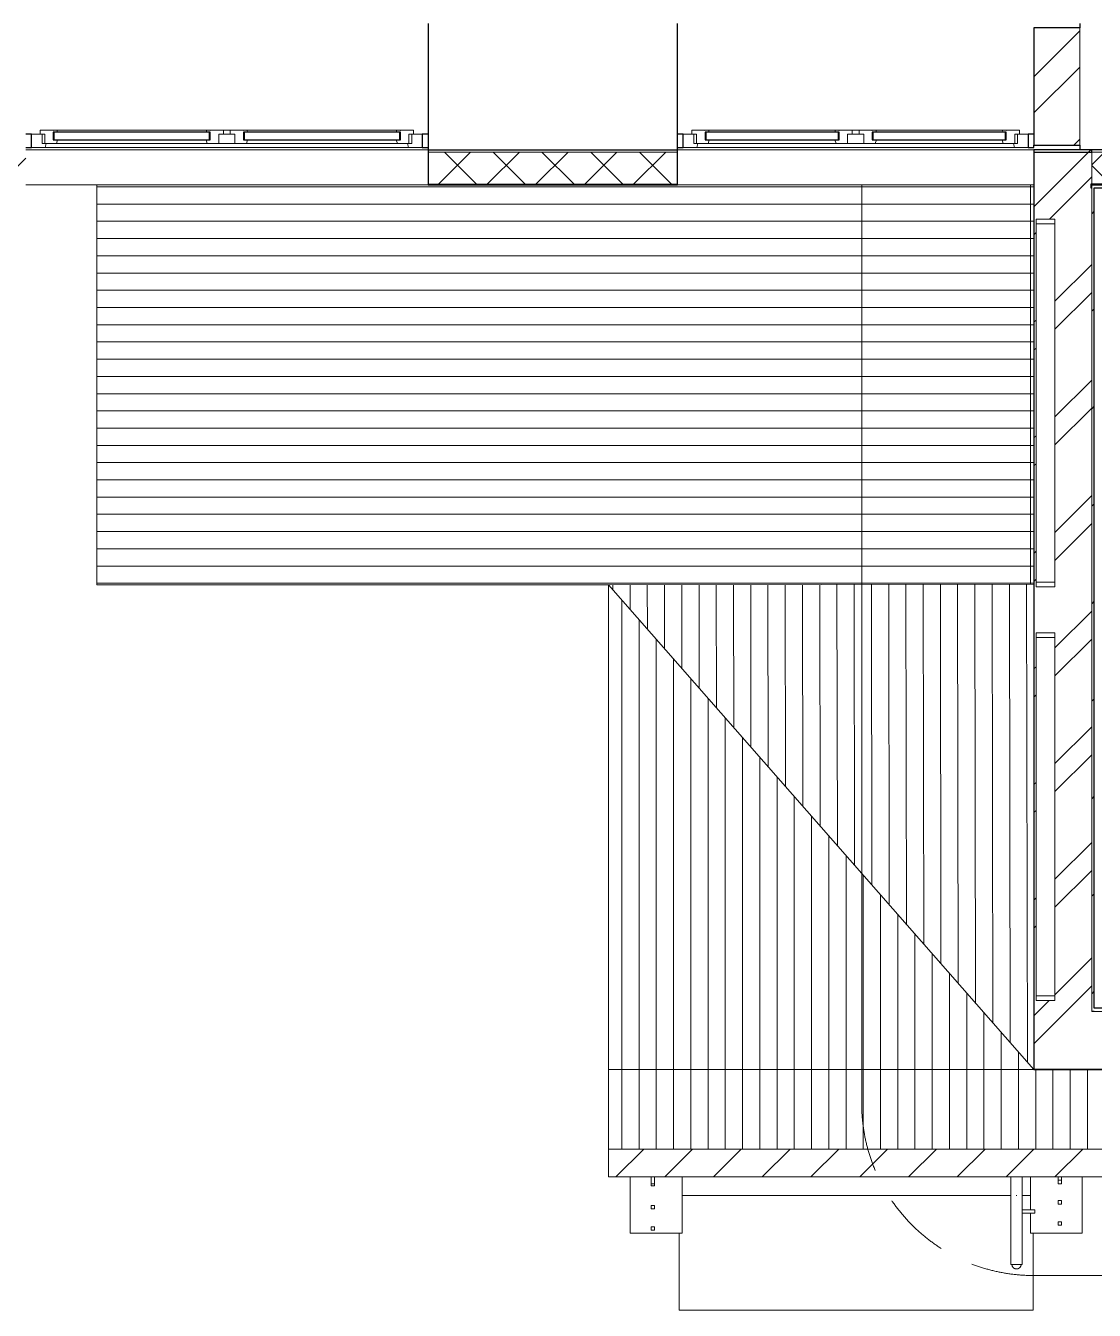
# Model space of a CAD drawing. Header units: millimetres. Extents: x -259809 to 472825, y -397243 to 31861.
# Drawn here: x -12891 to -8243, y -342832 to -337242 of the extents above; entities that cross this region are included whole.
import ezdxf

# ---------------------------------------------------------------- set-up
doc = ezdxf.new("R2010")
doc.units = ezdxf.units.MM
doc.linetypes.add('ADSK_Сверху', pattern=[450, 300, -150])
for name, color, linetype, lineweight in [('_ Окна', 252, 'Continuous', 30), ('Витраж', 252, 'Continuous', 9), ('Крыша', 252, 'Continuous', 9), ('Крыша штриховка', 252, 'Continuous', 9), ('Лестницы', 252, 'Continuous', 9), ('Линии', 7, 'Continuous', 9), ('Ограждение', 252, 'Continuous', 9), ('Окна', 252, 'Continuous', 9), ('Перекрытие', 252, 'Continuous', 18), ('Стены внутренние', 252, 'Continuous', 18), ('Стены наружные', 252, 'Continuous', 18), ('Стены штриховка', 7, 'Continuous', 9)]:
    doc.layers.add(name, color=color, linetype=linetype, lineweight=lineweight)

# ---------------------------------------------------------------- blocks, each defined once
blk = doc.blocks.new('1 этаж')
at = {"layer": '_ Окна', "color": 251, "lineweight": 18, "true_color": 0x636466}
for p, q in [((-12771.8, 14989.7), (-12827.8, 14989.7)), ((-12827.8, 14989.7), (-12827.8, 14972.7)), ((-12770.8, 14988.7), (-12771.8, 14989.7)), ((-12769.8, 14989.7), (-12770.8, 14988.7)), ((-12755.2, 14989.7), (-12769.8, 14989.7)), ((-12752.8, 14980.7), (-12755.2, 14989.7)), ((-12103.4, 14989.7), (-12105.8, 14980.7)), ((-12088.8, 14989.7), (-12103.4, 14989.7)), ((-12087.8, 14988.7), (-12088.8, 14989.7)), ((-12086.8, 14989.7), (-12087.8, 14988.7)), ((-12030.8, 14989.7), (-12086.8, 14989.7)), ((-12030.8, 14972.7), (-12030.8, 14989.7)), ((-11944.8, 14989.7), (-12000.8, 14989.7)), ((-12000.8, 14989.7), (-12000.8, 14972.7)), ((-11943.8, 14988.7), (-11944.8, 14989.7)), ((-11942.8, 14989.7), (-11943.8, 14988.7)), ((-11928.2, 14989.7), (-11942.8, 14989.7)), ((-11925.8, 14980.7), (-11928.2, 14989.7)), ((-11276.4, 14989.7), (-11278.8, 14980.7)), ((-11261.8, 14989.7), (-11276.4, 14989.7)), ((-11260.8, 14988.7), (-11261.8, 14989.7)), ((-11259.8, 14989.7), (-11260.8, 14988.7)), ((-11203.8, 14989.7), (-11259.8, 14989.7)), ((-11203.8, 14972.7), (-11203.8, 14989.7)), ((-9936.8, 14989.7), (-9992.8, 14989.7)), ((-9992.8, 14989.7), (-9992.8, 14972.7)), ((-9935.8, 14988.7), (-9936.8, 14989.7)), ((-9934.8, 14989.7), (-9935.8, 14988.7)), ((-9920.2, 14989.7), (-9934.8, 14989.7)), ((-9917.8, 14980.7), (-9920.2, 14989.7)), ((-9368.4, 14989.7), (-9370.8, 14980.7)), ((-9353.8, 14989.7), (-9368.4, 14989.7)), ((-9352.8, 14988.7), (-9353.8, 14989.7)), ((-9351.8, 14989.7), (-9352.8, 14988.7)), ((-9295.8, 14989.7), (-9351.8, 14989.7)), ((-9295.8, 14972.7), (-9295.8, 14989.7)), ((-9209.8, 14989.7), (-9265.8, 14989.7)), ((-9265.8, 14989.7), (-9265.8, 14972.7)), ((-9208.8, 14988.7), (-9209.8, 14989.7)), ((-9207.8, 14989.7), (-9208.8, 14988.7)), ((-9193.2, 14989.7), (-9207.8, 14989.7)), ((-9190.8, 14980.7), (-9193.2, 14989.7)), ((-8641.4, 14989.7), (-8643.8, 14980.7)), ((-8626.8, 14989.7), (-8641.4, 14989.7)), ((-8625.8, 14988.7), (-8626.8, 14989.7)), ((-8624.8, 14989.7), (-8625.8, 14988.7)), ((-8568.8, 14989.7), (-8624.8, 14989.7)), ((-8568.8, 14972.7), (-8568.8, 14989.7)), ((-12827.8, 14972.7), (-12865.8, 14972.7)), ((-12865.8, 14972.7), (-12865.8, 14914.7)), ((-12827.8, 14972.7), (-12807.8, 14972.7)), ((-12819.8, 14931.7), (-12819.8, 14972.7)), ((-12807.8, 14931.7), (-12819.8, 14931.7)), ((-12807.8, 14972.7), (-12807.8, 14931.7)), ((-12807.8, 14931.7), (-12757.4, 14931.7)), ((-12806.4, 14914.7), (-12801.8, 14931.7)), ((-12770.8, 14948.7), (-12770.8, 14980.7)), ((-12770.8, 14980.7), (-12752.8, 14980.7)), ((-12752.8, 14948.7), (-12770.8, 14948.7)), ((-12757.4, 14931.7), (-12752.8, 14948.7)), ((-12105.8, 14980.7), (-12087.8, 14980.7)), ((-12087.8, 14948.7), (-12105.8, 14948.7)), ((-12105.8, 14948.7), (-12101.2, 14931.7)), ((-12101.2, 14931.7), (-12050.8, 14931.7)), ((-12087.8, 14980.7), (-12087.8, 14948.7)), ((-12050.8, 14931.7), (-12050.8, 14972.7)), ((-12050.8, 14972.7), (-12030.8, 14972.7)), ((-12000.8, 14972.7), (-11980.8, 14972.7)), ((-11980.8, 14972.7), (-11980.8, 14931.7)), ((-11980.8, 14931.7), (-11930.4, 14931.7)), ((-11943.8, 14948.7), (-11943.8, 14980.7)), ((-11943.8, 14980.7), (-11925.8, 14980.7)), ((-11925.8, 14948.7), (-11943.8, 14948.7)), ((-11930.4, 14931.7), (-11925.8, 14948.7)), ((-11278.8, 14980.7), (-11260.8, 14980.7)), ((-11260.8, 14948.7), (-11278.8, 14948.7)), ((-11278.8, 14948.7), (-11274.2, 14931.7)), ((-11274.2, 14931.7), (-11223.8, 14931.7)), ((-11260.8, 14980.7), (-11260.8, 14948.7)), ((-11229.8, 14931.7), (-11225.2, 14914.7)), ((-11223.8, 14931.7), (-11223.8, 14972.7)), ((-11223.8, 14972.7), (-11203.8, 14972.7)), ((-11211.8, 14931.7), (-11223.8, 14931.7)), ((-11211.8, 14972.7), (-11211.8, 14931.7)), ((-11165.8, 14972.7), (-11203.8, 14972.7)), ((-11165.8, 14914.7), (-11165.8, 14972.7)), ((-9992.8, 14972.7), (-10030.8, 14972.7)), ((-10030.8, 14972.7), (-10030.8, 14914.7)), ((-9992.8, 14972.7), (-9972.8, 14972.7)), ((-9984.8, 14931.7), (-9984.8, 14972.7)), ((-9972.8, 14931.7), (-9984.8, 14931.7)), ((-9972.8, 14972.7), (-9972.8, 14931.7)), ((-9972.8, 14931.7), (-9922.4, 14931.7)), ((-9971.4, 14914.7), (-9966.8, 14931.7)), ((-9935.8, 14948.7), (-9935.8, 14980.7)), ((-9935.8, 14980.7), (-9917.8, 14980.7)), ((-9917.8, 14948.7), (-9935.8, 14948.7)), ((-9922.4, 14931.7), (-9917.8, 14948.7)), ((-9370.8, 14980.7), (-9352.8, 14980.7)), ((-9352.8, 14948.7), (-9370.8, 14948.7)), ((-9370.8, 14948.7), (-9366.2, 14931.7)), ((-9366.2, 14931.7), (-9315.8, 14931.7)), ((-9352.8, 14980.7), (-9352.8, 14948.7)), ((-9315.8, 14931.7), (-9315.8, 14972.7)), ((-9315.8, 14972.7), (-9295.8, 14972.7)), ((-9265.8, 14972.7), (-9245.8, 14972.7)), ((-9245.8, 14972.7), (-9245.8, 14931.7)), ((-9245.8, 14931.7), (-9195.4, 14931.7)), ((-9208.8, 14948.7), (-9208.8, 14980.7)), ((-9208.8, 14980.7), (-9190.8, 14980.7)), ((-9190.8, 14948.7), (-9208.8, 14948.7)), ((-9195.4, 14931.7), (-9190.8, 14948.7)), ((-8643.8, 14980.7), (-8625.8, 14980.7)), ((-8625.8, 14948.7), (-8643.8, 14948.7)), ((-8643.8, 14948.7), (-8639.2, 14931.7)), ((-8639.2, 14931.7), (-8588.8, 14931.7)), ((-8625.8, 14980.7), (-8625.8, 14948.7)), ((-8594.8, 14931.7), (-8590.2, 14914.7)), ((-8588.8, 14931.7), (-8588.8, 14972.7)), ((-8588.8, 14972.7), (-8568.8, 14972.7)), ((-8576.8, 14931.7), (-8588.8, 14931.7)), ((-8576.8, 14972.7), (-8576.8, 14931.7)), ((-8530.8, 14972.7), (-8568.8, 14972.7)), ((-8530.8, 14914.7), (-8530.8, 14972.7)), ((-12865.8, 14914.7), (-12806.4, 14914.7)), ((-11225.2, 14914.7), (-11165.8, 14914.7)), ((-10030.8, 14914.7), (-9971.4, 14914.7)), ((-8590.2, 14914.7), (-8530.8, 14914.7))]:
    blk.add_line(p, q, dxfattribs=at)
at = {"layer": '_ Окна', "color": 251, "true_color": 0x636466}
for p, q in [((-12865.8, 14972.7), (-12890.8, 14972.7)), ((-12865.8, 14914.7), (-12865.8, 14972.7)), ((-12767.8, 14980.7), (-12770.8, 14980.7)), ((-12770.8, 14980.7), (-12770.8, 14948.7)), ((-12770.8, 14948.7), (-12767.8, 14948.7)), ((-12090.8, 14980.7), (-12767.8, 14980.7)), ((-12767.8, 14980.7), (-12767.8, 14948.7)), ((-12767.8, 14948.7), (-12767.8, 14980.7)), ((-12767.8, 14948.7), (-12090.8, 14948.7)), ((-12090.8, 14948.7), (-12090.8, 14980.7)), ((-12090.8, 14980.7), (-12090.8, 14948.7)), ((-12087.8, 14980.7), (-12090.8, 14980.7)), ((-12090.8, 14948.7), (-12087.8, 14948.7)), ((-12087.8, 14948.7), (-12087.8, 14980.7)), ((-11940.8, 14980.7), (-11943.8, 14980.7)), ((-11943.8, 14980.7), (-11943.8, 14948.7)), ((-11943.8, 14948.7), (-11940.8, 14948.7)), ((-11263.8, 14980.7), (-11940.8, 14980.7)), ((-11940.8, 14980.7), (-11940.8, 14948.7)), ((-11940.8, 14948.7), (-11940.8, 14980.7)), ((-11940.8, 14948.7), (-11263.8, 14948.7)), ((-11263.8, 14948.7), (-11263.8, 14980.7)), ((-11263.8, 14980.7), (-11263.8, 14948.7)), ((-11260.8, 14980.7), (-11263.8, 14980.7)), ((-11263.8, 14948.7), (-11260.8, 14948.7)), ((-11260.8, 14948.7), (-11260.8, 14980.7)), ((-11140.8, 14972.7), (-11165.8, 14972.7)), ((-11165.8, 14972.7), (-11165.8, 14914.7)), ((-10030.8, 14972.7), (-10055.8, 14972.7)), ((-10030.8, 14914.7), (-10030.8, 14972.7)), ((-9932.8, 14980.7), (-9935.8, 14980.7)), ((-9935.8, 14980.7), (-9935.8, 14948.7)), ((-9935.8, 14948.7), (-9932.8, 14948.7)), ((-9355.8, 14980.7), (-9932.8, 14980.7)), ((-9932.8, 14980.7), (-9932.8, 14948.7)), ((-9932.8, 14948.7), (-9932.8, 14980.7)), ((-9932.8, 14948.7), (-9355.8, 14948.7)), ((-9355.8, 14948.7), (-9355.8, 14980.7)), ((-9355.8, 14980.7), (-9355.8, 14948.7)), ((-9352.8, 14980.7), (-9355.8, 14980.7)), ((-9355.8, 14948.7), (-9352.8, 14948.7)), ((-9352.8, 14948.7), (-9352.8, 14980.7)), ((-9205.8, 14980.7), (-9208.8, 14980.7)), ((-9208.8, 14980.7), (-9208.8, 14948.7)), ((-9208.8, 14948.7), (-9205.8, 14948.7)), ((-8628.8, 14980.7), (-9205.8, 14980.7)), ((-9205.8, 14980.7), (-9205.8, 14948.7)), ((-9205.8, 14948.7), (-9205.8, 14980.7)), ((-9205.8, 14948.7), (-8628.8, 14948.7)), ((-8628.8, 14948.7), (-8628.8, 14980.7)), ((-8628.8, 14980.7), (-8628.8, 14948.7)), ((-8625.8, 14980.7), (-8628.8, 14980.7)), ((-8628.8, 14948.7), (-8625.8, 14948.7)), ((-8625.8, 14948.7), (-8625.8, 14980.7)), ((-8505.8, 14972.7), (-8530.8, 14972.7)), ((-8530.8, 14972.7), (-8530.8, 14914.7)), ((-12890.8, 14914.7), (-12865.8, 14914.7)), ((-11165.8, 14914.7), (-11140.8, 14914.7)), ((-10055.8, 14914.7), (-10030.8, 14914.7)), ((-8530.8, 14914.7), (-8505.8, 14914.7)), ((-8505.8, 14914.7), (-8505.8, 14924.7))]:
    blk.add_line(p, q, dxfattribs=at)
at = {"layer": 'Витраж', "color": 251, "lineweight": 18, "true_color": 0x636466}
for p, q in [((-10155.5, 10435.5), (-10170.5, 10435.5)), ((-10170.5, 10435.5), (-10170.5, 10405.5)), ((-10170.5, 10405.5), (-10155.5, 10405.5)), ((-10155.5, 10405.5), (-10155.5, 10435.5)), ((-8385.5, 10435.5), (-8400.5, 10435.5)), ((-8400.5, 10435.5), (-8400.5, 10421.1)), ((-8385.5, 10421.1), (-8400.5, 10421.1)), ((-8400.5, 10421.1), (-8400.5, 10405.5)), ((-8400.5, 10421.1), (-8385.5, 10421.1)), ((-8400.5, 10405.5), (-8385.5, 10405.5)), ((-8385.5, 10421.1), (-8385.5, 10435.5)), ((-8385.5, 10405.5), (-8385.5, 10421.1)), ((-8385.5, 10239.7), (-8400.5, 10239.7)), ((-8400.5, 10239.7), (-8400.5, 10224.7)), ((-8385.5, 10224.7), (-8385.5, 10239.7)), ((-10155.5, 10218.2), (-10170.5, 10218.2)), ((-10170.5, 10218.2), (-10170.5, 10203.2)), ((-10170.5, 10203.2), (-10155.5, 10203.2)), ((-10155.5, 10203.2), (-10155.5, 10218.2)), ((-8400.5, 10224.7), (-8385.5, 10224.7))]:
    blk.add_line(p, q, dxfattribs=at)
at = {"layer": 'Витраж', "color": 251, "lineweight": 18, "true_color": 0x636466, "extrusion": (0, 0, -1)}
for p, q in [((-10155.5, 10405.5), (-10170.5, 10405.5)), ((-10170.5, 10405.5), (-10170.5, 10395.7)), ((-10155.5, 10395.7), (-10155.5, 10405.5)), ((-10170.5, 10395.7), (-10155.5, 10395.7)), ((-10155.5, 10310.7), (-10170.5, 10310.7)), ((-10170.5, 10310.7), (-10170.5, 10295.7)), ((-10170.5, 10295.7), (-10155.5, 10295.7)), ((-10155.5, 10295.7), (-10155.5, 10310.7)), ((-8385.5, 10332.2), (-8400.5, 10332.2)), ((-8400.5, 10332.2), (-8400.5, 10317.2)), ((-8400.5, 10317.2), (-8385.5, 10317.2)), ((-8385.5, 10317.2), (-8385.5, 10332.2))]:
    blk.add_line(p, q, dxfattribs=at)
at = {"layer": 'Крыша', "color": 251, "true_color": 0x636466}
for p, q in [((-12581.8, 14751.7), (-8505.8, 14751.7)), ((-12581.8, 13011.7), (-12581.8, 14751.7)), ((-10355.8, 13011.7), (-12581.8, 13011.7)), ((-10355.8, 13011.7), (-8505.8, 13014.7)), ((-10355.8, 13011.7), (-8505.8, 10902.7)), ((-10355.8, 10556.6), (-10355.8, 13011.7)), ((-8505.8, 10902.7), (-10355.8, 10902.7))]:
    blk.add_line(p, q, dxfattribs=at)
at = {"layer": 'Крыша', "color": 251, "lineweight": 18, "true_color": 0x636466}
for p, q in [((-10355.8, 10556.6), (-10355.8, 10435.5)), ((-8195.8, 10556.6), (-10355.8, 10556.6)), ((-10355.8, 10435.5), (-8195.8, 10435.5))]:
    blk.add_line(p, q, dxfattribs=at)
at = {"layer": 'Крыша', "color": 251, "linetype": 'Continuous', "true_color": 0x636466}
for p, q in [((-10323.6, 10435.5), (-10202.5, 10556.6)), ((-10111.5, 10435.5), (-9990.4, 10556.6)), ((-9899.4, 10435.5), (-9778.2, 10556.6)), ((-9687.2, 10435.5), (-9566.1, 10556.6)), ((-9475.1, 10435.5), (-9354, 10556.6)), ((-9263, 10435.5), (-9141.9, 10556.6)), ((-9050.9, 10435.5), (-8929.7, 10556.6)), ((-8838.7, 10435.5), (-8717.6, 10556.6)), ((-8626.6, 10435.5), (-8505.5, 10556.6)), ((-8414.5, 10435.5), (-8293.3, 10556.6))]:
    blk.add_line(p, q, dxfattribs=at)
at = {"layer": 'Крыша штриховка', "color": 251, "linetype": 'Continuous', "true_color": 0x636466}
for p, q in [((-12581.8, 14743.4), (-8505.8, 14743.4)), ((-12581.8, 14668.4), (-8505.8, 14668.4)), ((-12581.8, 14593.4), (-8505.8, 14593.4)), ((-12581.8, 14518.4), (-8505.8, 14518.4)), ((-12581.8, 14443.4), (-8505.8, 14443.4)), ((-12581.8, 14368.4), (-8505.8, 14368.4)), ((-12581.8, 14293.4), (-8505.8, 14293.4)), ((-12581.8, 14218.4), (-8505.8, 14218.4)), ((-12581.8, 14143.4), (-8505.8, 14143.4)), ((-12581.8, 14068.4), (-8505.8, 14068.4)), ((-12581.8, 13993.4), (-8505.8, 13993.4)), ((-12581.8, 13918.4), (-8505.8, 13918.4)), ((-12581.8, 13843.4), (-8505.8, 13843.4)), ((-12581.8, 13768.4), (-8505.8, 13768.4)), ((-12581.8, 13693.4), (-8505.8, 13693.4)), ((-12581.8, 13618.4), (-8505.8, 13618.4)), ((-12581.8, 13543.4), (-8505.8, 13543.4)), ((-12581.8, 13468.4), (-8505.8, 13468.4)), ((-12581.8, 13393.4), (-8505.8, 13393.4)), ((-12581.8, 13318.4), (-8505.8, 13318.4)), ((-12581.8, 13243.4), (-8505.8, 13243.4)), ((-12581.8, 13168.4), (-8505.8, 13168.4)), ((-12581.8, 13093.4), (-8505.8, 13093.4)), ((-12581.8, 13018.4), (-8505.8, 13018.4)), ((-10337.2, 13011.7), (-10337.2, 12990.5)), ((-10262.2, 13011.8), (-10262.1, 12904.8)), ((-10187.2, 13012), (-10186.9, 12819.2)), ((-10112.2, 13012.1), (-10111.8, 12733.5)), ((-10037.2, 13012.2), (-10036.7, 12647.9)), ((-9962.2, 13012.3), (-9961.5, 12562.2)), ((-9887.2, 13012.4), (-9886.4, 12476.5)), ((-9812.2, 13012.6), (-9811.2, 12390.9)), ((-9737.2, 13012.7), (-9736.1, 12305.2)), ((-9662.2, 13012.8), (-9661, 12219.6)), ((-9587.2, 13012.9), (-9585.8, 12133.9)), ((-9512.2, 13013.1), (-9510.7, 12048.2)), ((-9437.2, 13013.2), (-9435.5, 11962.6)), ((-9362.2, 13013.3), (-9360.4, 11876.9)), ((-9287.2, 13013.4), (-9285.3, 11791.3)), ((-9212.2, 13013.5), (-9210.1, 11705.6)), ((-9137.2, 13013.7), (-9135, 11620)), ((-9062.2, 13013.8), (-9059.8, 11534.3)), ((-8987.2, 13013.9), (-8984.7, 11448.6)), ((-8912.2, 13014), (-8909.6, 11363)), ((-8837.2, 13014.1), (-8834.4, 11277.3)), ((-8762.2, 13014.3), (-8759.3, 11191.7)), ((-8687.2, 13014.4), (-8684.1, 11106)), ((-8612.2, 13014.5), (-8609, 11020.3)), ((-8537.2, 13014.6), (-8533.9, 10934.7)), ((-10297.8, 12945.5), (-10297.8, 10902.7)), ((-10222.8, 12860), (-10222.8, 10902.7)), ((-10147.8, 12774.5), (-10147.8, 10902.7)), ((-10072.8, 12689), (-10072.8, 10902.7)), ((-9997.8, 12603.5), (-9997.8, 10902.7)), ((-9922.8, 12518), (-9922.8, 10902.7)), ((-9847.8, 12432.5), (-9847.8, 10902.7)), ((-9772.8, 12347), (-9772.8, 10902.7)), ((-9697.8, 12261.5), (-9697.8, 10902.7)), ((-9622.8, 12176), (-9622.8, 10902.7)), ((-9547.8, 12090.5), (-9547.8, 10902.7)), ((-9472.8, 12005), (-9472.8, 10902.7)), ((-9397.8, 11919.5), (-9397.8, 10902.7)), ((-9322.8, 11834), (-9322.8, 10902.7)), ((-9247.8, 11748.5), (-9247.8, 10902.7)), ((-9172.8, 11663), (-9172.8, 10902.7)), ((-9097.8, 11577.5), (-9097.8, 10902.7)), ((-9022.8, 11492), (-9022.8, 10902.7)), ((-8947.8, 11406.5), (-8947.8, 10902.7)), ((-8872.8, 11321), (-8872.8, 10902.7)), ((-8797.8, 11235.5), (-8797.8, 10902.7)), ((-8722.8, 11150), (-8722.8, 10902.7)), ((-8647.8, 11064.5), (-8647.8, 10902.7)), ((-8572.8, 10979), (-8572.8, 10902.7)), ((-10297.8, 10902.7), (-10297.8, 10556.6)), ((-10222.8, 10902.7), (-10222.8, 10556.6)), ((-10147.8, 10902.7), (-10147.8, 10556.6)), ((-10072.8, 10902.7), (-10072.8, 10556.6)), ((-9997.8, 10902.7), (-9997.8, 10556.6)), ((-9922.8, 10902.7), (-9922.8, 10556.6)), ((-9847.8, 10902.7), (-9847.8, 10556.6)), ((-9772.8, 10902.7), (-9772.8, 10556.6)), ((-9697.8, 10902.7), (-9697.8, 10556.6)), ((-9622.8, 10902.7), (-9622.8, 10556.6)), ((-9547.8, 10902.7), (-9547.8, 10556.6)), ((-9472.8, 10902.7), (-9472.8, 10556.6)), ((-9397.8, 10902.7), (-9397.8, 10556.6)), ((-9322.8, 10902.7), (-9322.8, 10556.6)), ((-9247.8, 10902.7), (-9247.8, 10556.6)), ((-9172.8, 10902.7), (-9172.8, 10556.6)), ((-9097.8, 10902.7), (-9097.8, 10556.6)), ((-9022.8, 10902.7), (-9022.8, 10556.6)), ((-8947.8, 10902.7), (-8947.8, 10556.6)), ((-8872.8, 10902.7), (-8872.8, 10556.6)), ((-8797.8, 10902.7), (-8797.8, 10556.6)), ((-8722.8, 10902.7), (-8722.8, 10556.6)), ((-8647.8, 10902.7), (-8647.8, 10556.6)), ((-8572.8, 10902.7), (-8572.8, 10556.6)), ((-8497.8, 10902.7), (-8497.8, 10556.6)), ((-8422.8, 10902.7), (-8422.8, 10556.6)), ((-8347.8, 10902.7), (-8347.8, 10556.6)), ((-8272.8, 10902.7), (-8272.8, 10556.6))]:
    blk.add_line(p, q, dxfattribs=at)
at = {"layer": 'Лестницы', "color": 251, "true_color": 0x636466}
for p, q in [((-8606, 10354.7), (-10035, 10354.7)), ((-8606, 10354.7), (-10035, 10354.7)), ((-8520.8, 10354.7), (-8556, 10354.7)), ((-8520.8, 10354.7), (-8556, 10354.7)), ((-10048, 10190.2), (-10048, 9854.7)), ((-8508, 9854.7), (-8508, 10190.2)), ((-10048, 9854.7), (-8508, 9854.7))]:
    blk.add_line(p, q, dxfattribs=at)
at = {"layer": 'Линии', "color": 251, "linetype": 'ADSK_Сверху', "ltscale": 100, "true_color": 0x636466}
for p, q in [((-9254.5, 14752.7), (-9254.5, 10754.7)), ((-8505.8, 10005.9), (-2273.8, 10005.9))]:
    blk.add_line(p, q, dxfattribs=at)
at = {"layer": 'Линии', "color": 251, "linetype": 'ADSK_Сверху', "true_color": 0x636466}
blk.add_arc((-8505.8, 10754.7), 748.7, 180, 270, dxfattribs=at)
at = {"layer": 'Ограждение', "color": 251, "true_color": 0x636466}
for p, q in [((-8606, 10435.5), (-8606, 10346.4)), ((-8606, 10435.5), (-8606, 10354.7)), ((-8556, 10346.4), (-8556, 10435.5)), ((-8556, 10435.5), (-8556, 10354.7)), ((-8606, 10354.7), (-8606, 10054.7)), ((-8606, 10346.4), (-8606, 10054.7)), ((-8556, 10354.7), (-8556, 10054.7)), ((-8556, 10054.7), (-8556, 10346.4)), ((-8501, 10292.1), (-8556, 10292.1)), ((-8501, 10284.6), (-8501, 10292.1)), ((-8556, 10277.1), (-8501, 10277.1)), ((-8501, 10277.1), (-8501, 10284.6)), ((-8556, 10054.7), (-8606, 10054.7)), ((-8583.4, 10054.7), (-8578.7, 10054.7))]:
    blk.add_line(p, q, dxfattribs=at)
at = {"layer": 'Ограждение', "color": 251, "true_color": 0x636466, "flags": 128}
for points in [[(-8581, 10034.7), (-8581.8, 10034.7), (-8582.6, 10034.8), (-8583.4, 10034.8), (-8584.2, 10034.9), (-8585, 10035.1), (-8585.8, 10035.3), (-8586.6, 10035.5), (-8587.3, 10035.7), (-8588.1, 10036), (-8588.8, 10036.3), (-8589.6, 10036.6), (-8590.3, 10036.9), (-8591, 10037.3), (-8591.7, 10037.7), (-8592.3, 10038.2), (-8593, 10038.6), (-8593.6, 10039.1), (-8594.2, 10039.7), (-8594.8, 10040.2), (-8595.4, 10040.8), (-8595.9, 10041.3), (-8596.5, 10041.9), (-8597, 10042.6), (-8597.4, 10043.2), (-8597.9, 10043.9), (-8598.3, 10044.6), (-8598.7, 10045.3), (-8599, 10046), (-8599.4, 10046.7), (-8599.7, 10047.4), (-8600, 10048.2), (-8600.2, 10049), (-8600.4, 10049.7), (-8600.6, 10050.5), (-8600.8, 10051.3), (-8600.9, 10052.1), (-8601, 10052.9), (-8601, 10053.7), (-8601, 10054.5), (-8601, 10054.7)], [(-8561, 10054.7), (-8561.1, 10053.9), (-8561.1, 10053.1), (-8561.2, 10052.3), (-8561.3, 10051.5), (-8561.4, 10050.7), (-8561.6, 10049.9), (-8561.8, 10049.2), (-8562.1, 10048.4), (-8562.3, 10047.6), (-8562.6, 10046.9), (-8562.9, 10046.2), (-8563.3, 10045.5), (-8563.7, 10044.7), (-8564.1, 10044.1), (-8564.5, 10043.4), (-8565, 10042.7), (-8565.5, 10042.1), (-8566, 10041.5), (-8566.5, 10040.9), (-8567.1, 10040.3), (-8567.7, 10039.8), (-8568.3, 10039.3), (-8568.9, 10038.8), (-8569.6, 10038.3), (-8570.2, 10037.9), (-8570.9, 10037.4), (-8571.6, 10037), (-8572.3, 10036.7), (-8573.1, 10036.4), (-8573.8, 10036), (-8574.5, 10035.8), (-8575.3, 10035.5), (-8576.1, 10035.3), (-8576.9, 10035.1), (-8577.6, 10035), (-8578.4, 10034.9), (-8579.2, 10034.8), (-8580, 10034.7), (-8580.8, 10034.7), (-8581, 10034.7)]]:
    blk.add_lwpolyline(points, dxfattribs=at)
at = {"layer": 'Ограждение', "color": 251, "true_color": 0x636466}
blk.add_open_spline([(-8582.9, 10354.7), (-8582.3, 10354.7), (-8581, 10354.7), (-8579.8, 10354.7), (-8579.2, 10354.7)], degree=3, dxfattribs=at)
at = {"layer": 'Окна', "color": 251, "true_color": 0x636466}
for p, q in [((-12769.8, 14989.7), (-12771.8, 14989.7)), ((-12103.4, 14989.7), (-12755.2, 14989.7)), ((-12086.8, 14989.7), (-12088.8, 14989.7)), ((-12030.8, 14989.7), (-12000.8, 14989.7)), ((-11942.8, 14989.7), (-11944.8, 14989.7)), ((-11276.4, 14989.7), (-11928.2, 14989.7)), ((-11259.8, 14989.7), (-11261.8, 14989.7)), ((-9934.8, 14989.7), (-9936.8, 14989.7)), ((-9368.4, 14989.7), (-9920.2, 14989.7)), ((-9351.8, 14989.7), (-9353.8, 14989.7)), ((-9295.8, 14989.7), (-9265.8, 14989.7)), ((-9207.8, 14989.7), (-9209.8, 14989.7)), ((-8641.4, 14989.7), (-9193.2, 14989.7)), ((-8624.8, 14989.7), (-8626.8, 14989.7)), ((-12757.4, 14931.7), (-12101.2, 14931.7)), ((-11980.8, 14931.7), (-12050.8, 14931.7)), ((-12000.8, 14972.7), (-12030.8, 14972.7)), ((-11930.4, 14931.7), (-11274.2, 14931.7)), ((-9922.4, 14931.7), (-9366.2, 14931.7)), ((-9245.8, 14931.7), (-9315.8, 14931.7)), ((-9265.8, 14972.7), (-9295.8, 14972.7)), ((-9195.4, 14931.7), (-8639.2, 14931.7)), ((-12806.4, 14914.7), (-11225.2, 14914.7)), ((-9971.4, 14914.7), (-8590.2, 14914.7)), ((-8495.8, 14582.7), (-8495.8, 14602.7)), ((-8495.8, 14602.7), (-8413.8, 14602.7)), ((-8413.8, 14602.7), (-8413.8, 14582.7)), ((-8413.8, 14582.7), (-8495.8, 14582.7)), ((-8495.8, 13022.7), (-8495.8, 14582.7)), ((-8495.8, 14582.7), (-8413.8, 14582.7)), ((-8413.8, 14582.7), (-8413.8, 13022.7)), ((-8495.8, 13002.7), (-8495.8, 13022.7)), ((-8495.8, 13022.7), (-8413.8, 13022.7)), ((-8413.8, 13022.7), (-8495.8, 13022.7)), ((-8413.8, 13002.7), (-8495.8, 13002.7)), ((-8413.8, 13022.7), (-8413.8, 13002.7)), ((-8495.8, 12782.7), (-8495.8, 12802.7)), ((-8495.8, 12802.7), (-8413.8, 12802.7)), ((-8413.8, 12802.7), (-8413.8, 12782.7)), ((-8413.8, 12782.7), (-8495.8, 12782.7)), ((-8495.8, 11222.7), (-8495.8, 12782.7)), ((-8495.8, 12782.7), (-8413.8, 12782.7)), ((-8413.8, 12782.7), (-8413.8, 11222.7)), ((-8495.8, 11202.7), (-8495.8, 11222.7)), ((-8495.8, 11222.7), (-8413.8, 11222.7)), ((-8413.8, 11222.7), (-8495.8, 11222.7)), ((-8413.8, 11202.7), (-8495.8, 11202.7)), ((-8413.8, 11222.7), (-8413.8, 11202.7))]:
    blk.add_line(p, q, dxfattribs=at)
at = {"layer": 'Перекрытие', "color": 251, "ltscale": 100, "true_color": 0x636466}
for p, q in [((-10261, 10435.5), (-10261, 10190.2)), ((-10035, 10190.2), (-10035, 10435.5)), ((-8520.8, 10435.5), (-8520.8, 10291.8)), ((-8295, 10190.2), (-8295, 10435.5)), ((-8520.8, 10277.4), (-8520.8, 10190.2)), ((-10261, 10190.2), (-10035, 10190.2)), ((-8520.8, 10190.2), (-8295, 10190.2))]:
    blk.add_line(p, q, dxfattribs=at)
at = {"layer": 'Стены внутренние', "color": 251, "lineweight": 30, "true_color": 0x636466}
for p, q in [((-11140.8, 15454.7), (-11140.8, 14904.7)), ((-10055.8, 14904.7), (-10055.8, 15454.7)), ((-8305.8, 15454.7), (-8305.8, 15434.7)), ((-11140.8, 14904.7), (-10055.8, 14904.7)), ((-11140.8, 14894.7), (-11140.8, 14752.7)), ((-10055.8, 14752.7), (-10055.8, 14894.7)), ((-8505.8, 14894.7), (-8505.8, 10902.7)), ((-8305.8, 14924.7), (-8305.8, 14904.7)), ((-8253.8, 14894.7), (-8253.8, 14904.7)), ((-11140.8, 14752.7), (-10055.8, 14752.7)), ((-8253.8, 14752.7), (-4557.8, 14752.7)), ((-8253.8, 14739.7), (-8253.8, 14752.7)), ((-8243, 11154.7), (-8253.8, 11154.7)), ((-8505.8, 10902.7), (-6408.4, 10902.7))]:
    blk.add_line(p, q, dxfattribs=at)
at = {"layer": 'Стены внутренние', "color": 251, "true_color": 0x636466}
for p, q in [((-8305.8, 15434.7), (-8305.8, 14924.7)), ((-11140.8, 14904.7), (-12890.8, 14904.7)), ((-8505.8, 14904.7), (-10055.8, 14904.7)), ((-11140.8, 14752.7), (-12890.8, 14752.7)), ((-8505.8, 14752.7), (-10055.8, 14752.7))]:
    blk.add_line(p, q, dxfattribs=at)
at = {"layer": 'Стены внутренние', "color": 251, "linetype": 'Continuous', "lineweight": 9, "true_color": 0x636466}
for p, q in [((-11095.6, 14754.7), (-10955.6, 14894.7)), ((-10929.8, 14754.7), (-11069.8, 14894.7)), ((-10883.5, 14754.7), (-10743.5, 14894.7)), ((-10717.6, 14754.7), (-10857.6, 14894.7)), ((-10671.3, 14754.7), (-10531.3, 14894.7)), ((-10505.5, 14754.7), (-10645.5, 14894.7)), ((-10459.2, 14754.7), (-10319.2, 14894.7)), ((-10293.4, 14754.7), (-10433.4, 14894.7)), ((-10247.1, 14754.7), (-10107.1, 14894.7)), ((-10081.3, 14754.7), (-10221.3, 14894.7)), ((-8503.8, 14658.3), (-8257.5, 14904.7)), ((-8253.8, 14838.8), (-8197.9, 14894.7)), ((-13004.8, 14754.7), (-12890.8, 14868.7)), ((-8172.1, 14754.7), (-8253.8, 14836.4)), ((-8437.6, 14602.7), (-8253.8, 14786.4)), ((-10133.1, 14752.7), (-10134.3, 14754.7)), ((-8503.8, 14536.4), (-8495.8, 14544.4)), ((-8413.8, 14245.4), (-8253.8, 14405.4)), ((-8503.8, 14281.4), (-8505.8, 14278)), ((-8413.8, 14123.6), (-8253.8, 14283.6)), ((-8503.8, 14155.4), (-8495.8, 14163.4)), ((-8503.8, 14033.6), (-8495.8, 14041.6)), ((-8413.8, 13742.6), (-8253.8, 13902.6)), ((-8413.8, 13620.7), (-8253.8, 13780.7)), ((-8503.8, 13652.6), (-8495.8, 13660.6)), ((-8503.8, 13530.7), (-8495.8, 13538.7)), ((-8413.8, 13239.7), (-8253.8, 13399.7)), ((-8413.8, 13117.8), (-8253.8, 13277.8)), ((-8503.8, 13149.7), (-8495.8, 13157.7)), ((-8503.8, 13027.8), (-8495.8, 13035.8)), ((-8413.8, 12736.8), (-8253.8, 12896.8)), ((-8413.8, 12614.9), (-8253.8, 12774.9)), ((-8503.8, 12646.8), (-8495.8, 12654.8)), ((-8503.8, 12540.2), (-8505.8, 12543.7)), ((-8503.8, 12524.9), (-8495.8, 12532.9)), ((-8413.8, 12233.9), (-8253.8, 12393.9)), ((-8413.8, 12112), (-8253.8, 12272)), ((-8503.8, 12143.9), (-8495.8, 12151.9)), ((-8503.8, 12022), (-8495.8, 12030)), ((-8413.8, 11731), (-8253.8, 11891)), ((-8413.8, 11609.1), (-8253.8, 11769.1)), ((-8503.8, 11641), (-8495.8, 11649)), ((-8503.8, 11519.1), (-8495.8, 11527.1)), ((-8413.8, 11228.1), (-8253.8, 11388.1)), ((-8503.8, 11016.2), (-8253.8, 11266.2)), ((-8503.9, 11233.2), (-8505.8, 11230)), ((-8503.8, 11138.1), (-8439.2, 11202.7)), ((-8341.6, 10904.7), (-8342.7, 10902.8))]:
    blk.add_line(p, q, dxfattribs=at)
at = {"layer": 'Стены наружные', "color": 251, "lineweight": 30, "true_color": 0x636466}
for p, q in [((-8305.8, 15434.7), (-8505.8, 15434.7)), ((-8505.8, 15434.7), (-8505.8, 14924.7)), ((-11140.8, 14904.7), (-11140.8, 14894.7)), ((-10055.8, 14894.7), (-10055.8, 14904.7)), ((-8505.8, 14924.7), (-8305.8, 14924.7)), ((-5610.8, 14904.7), (-8505.8, 14904.7)), ((-8505.8, 14904.7), (-8505.8, 14894.7)), ((-8505.8, 14894.7), (-8253.8, 14894.7)), ((-4557.8, 14754.7), (-8258, 14754.7)), ((-8258, 14754.7), (-8258, 14739.7)), ((-8258, 14739.7), (-8253.8, 14739.7)), ((-8243, 14739.7), (-4572.8, 14739.7)), ((-8243, 11169.7), (-8243, 14739.7)), ((-4572.8, 11169.7), (-8243, 11169.7))]:
    blk.add_line(p, q, dxfattribs=at)
at = {"layer": 'Стены наружные', "color": 251, "linetype": 'Continuous', "lineweight": 9, "true_color": 0x636466}
for p, q in [((-8505.8, 15222.1), (-8305.8, 15422.1)), ((-8505.8, 15064.9), (-8305.8, 15264.9)), ((-8331.7, 14924.7), (-8305.8, 14950.6)), ((-8253.8, 14626.6), (-8243, 14637.4)), ((-8253.8, 14202.4), (-8243, 14213.1)), ((-8253.8, 13778.1), (-8243, 13788.9)), ((-8253.8, 13353.8), (-8243, 13364.6)), ((-8253.8, 12929.6), (-8243, 12940.3)), ((-8253.8, 12505.3), (-8243, 12516.1)), ((-8253.8, 12081), (-8243, 12091.8)), ((-8253.8, 11656.8), (-8243, 11667.5)), ((-8253.8, 11232.5), (-8243, 11243.3))]:
    blk.add_line(p, q, dxfattribs=at)
at = {"layer": 'Стены наружные', "color": 251, "true_color": 0x636466}
blk.add_line((-8520.8, 13014.7), (-8520.8, 14752.7), dxfattribs=at)
at = {"layer": 'Стены штриховка', "color": 251, "true_color": 0x636466}
for p, q in [((-10055.8, 14894.7), (-11140.8, 14894.7)), ((-8503.8, 10902.7), (-8503.8, 14904.7)), ((-4557.8, 14894.7), (-8253.8, 14894.7)), ((-8253.8, 14894.7), (-8253.8, 14752.7)), ((-11138.8, 14828.7), (-11140.8, 14828.7)), ((-11138.8, 14828.7), (-11138.8, 14754.7)), ((-10055.8, 14828.7), (-10057.8, 14828.7)), ((-10057.8, 14754.7), (-10057.8, 14828.7)), ((-11138.8, 14754.7), (-10057.8, 14754.7)), ((-8253.8, 11154.7), (-8253.8, 14739.7)), ((-4557.8, 11154.7), (-8243, 11154.7)), ((-6408.4, 10904.7), (-8505.8, 10904.7))]:
    blk.add_line(p, q, dxfattribs=at)

msp = doc.modelspace()

# ---------------------------------------------------------------- block references
msp.add_blockref('1 этаж', (0, -352686.9))

doc.saveas('drawing.dxf')
